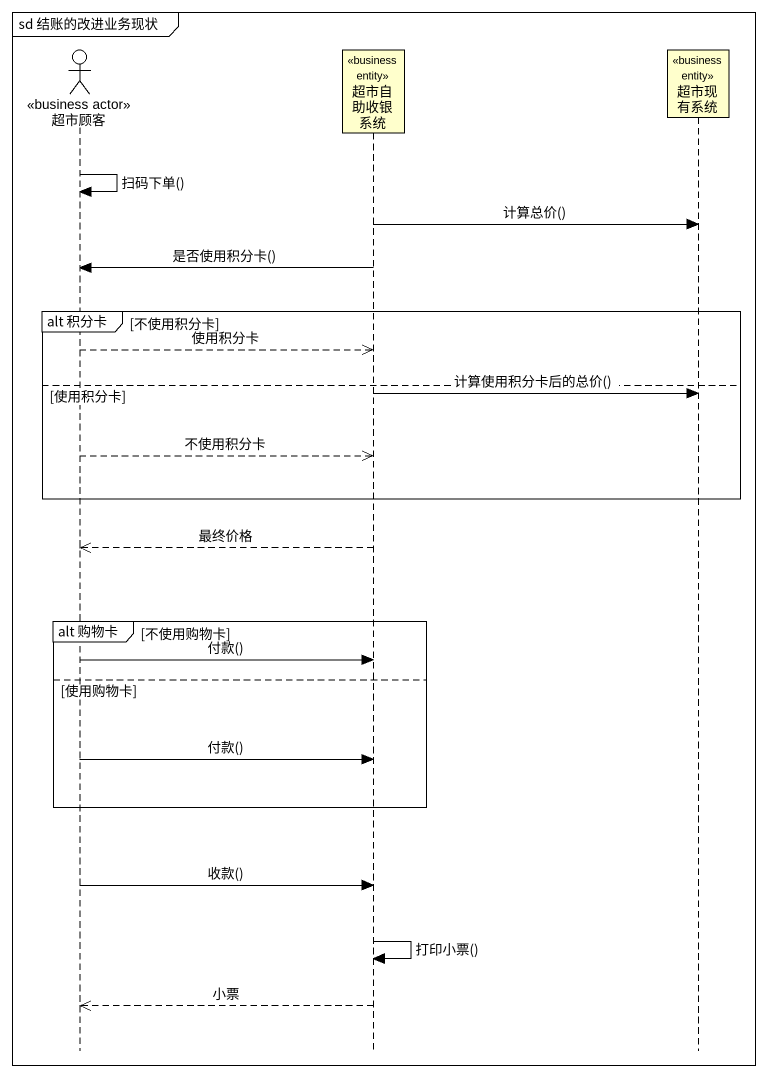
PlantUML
@startuml
mainframe sd 结账的改进业务现状
hide footbox
actor 超市顾客 <<business actor>>
participant 超市自助收银系统 <<business entity>>
participant 超市现有系统 <<business entity>>

超市顾客 -> 超市顾客 : 扫码下单()
超市自助收银系统 -> 超市现有系统 : 计算总价()
超市自助收银系统 -> 超市顾客 : 是否使用积分卡()
group alt 积分卡 [不使用积分卡]
  超市顾客 -->> 超市自助收银系统 : 使用积分卡
else 使用积分卡
  超市自助收银系统 -> 超市现有系统 : 计算使用积分卡后的总价()
  超市顾客 -->> 超市自助收银系统 : 不使用积分卡
end
超市自助收银系统 -->> 超市顾客 : 最终价格
group alt 购物卡 [不使用购物卡]
  超市顾客 -> 超市自助收银系统 : 付款()
else 使用购物卡
  超市顾客 -> 超市自助收银系统 : 付款()
end
超市顾客 -> 超市自助收银系统 : 收款()
超市自助收银系统 -> 超市自助收银系统 : 打印小票()
超市自助收银系统 -->> 超市顾客 : 小票
@enduml
